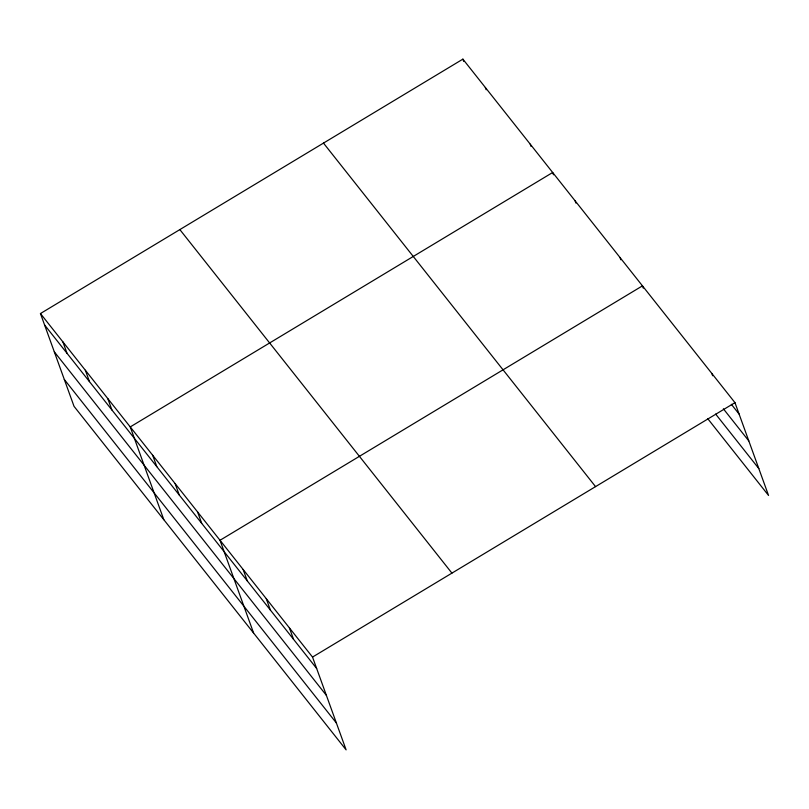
<?xml version="1.0" encoding="UTF-8"?>
<svg xmlns="http://www.w3.org/2000/svg" width="809" height="809" viewBox="0 0 809 809"><rect width="100%" height="100%" fill="white"/><g stroke="black" fill="none" stroke-linecap="round" stroke-linejoin="round"><path stroke-width="1.21" d="M40.45 313.548L312.527 657.08L346.11 749.862L74.034 406.34L40.45 313.548L462.89 59.138L734.966 402.66L768.55 495.452L707.653 418.556M312.527 657.08L734.966 402.66M731.387 404.338L739.092 414.066M723.377 408.808L748.81 440.925M715.662 414.087L758.832 468.593M323.479 143.092L595.555 486.624M179.851 229.594L451.928 573.126M44.576 324.955L316.653 668.487M54.304 351.814L326.371 695.346M64.316 379.482L336.392 723.013M711.839 373.465L712.658 375.74M643.286 288.146L642.457 285.86L220.018 540.281L253.611 633.063M620.007 257.525L620.837 259.8M575.118 200.844L575.947 203.12M553.498 174.784L552.668 172.499L130.239 426.919L163.822 519.702M530.229 144.154L531.048 146.439M485.329 87.473L486.158 89.759M462.89 59.138L463.709 61.413M289.4 627.885L293.525 639.282M266.272 598.68L270.398 610.087M243.145 569.485L247.271 580.882M197.578 511.945L201.704 523.342M175.128 483.6L179.254 495.007M152.679 455.255L156.815 466.662M107.789 398.574L111.915 409.981M85.339 370.239L89.475 381.636M62.9 341.894L67.026 353.3"/></g></svg>
